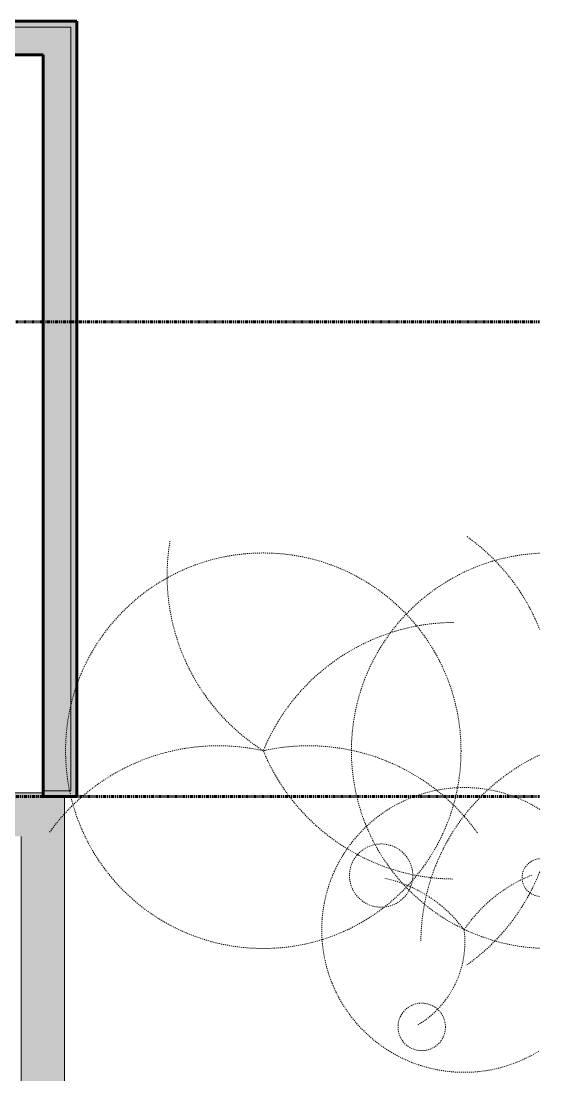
# Model space of a CAD drawing. Header units: inches. Extents: x -4061 to -1937, y 10959 to 12323.
# Drawn here: x -2066.8 to -2001.2, y 12089.5 to 12222.7 of the extents above; entities that cross this region are included whole.
import ezdxf

# ---------------------------------------------------------------- set-up
doc = ezdxf.new("R2010")
doc.units = ezdxf.units.IN
doc.header["$MEASUREMENT"] = 0
doc.linetypes.add('Dash', pattern=[0.25, 0.125, -0.125])
doc.linetypes.add('Double Dash 3_8_', pattern=[1, 0.375, -0.125, 0.125, -0.125, 0.125, -0.125])
for name, color, linetype, lineweight in [('0-1', 7, 'Continuous', 5), ('0-3', 53, 'Continuous', 9), ('0-4', 7, 'Continuous', 9), ('0-5', 250, 'Double Dash 3_8_', 60), ('A-DETL-GENF-HDLN-1', 53, 'Dash', 9), ('A-DETL-MBND-4', 7, 'Continuous', 9), ('A-DETL-MBND-6', 247, 'Continuous', 9), ('A-WALL-2', 250, 'Continuous', 60), ('A-WALL-3', 10, 'Continuous', 18), ('A-WALL-4', 23, 'Continuous', 5), ('A-WALL-5', 243, 'Continuous', 18), ('C-PROP-LINE-1', 250, 'Double Dash 3_8_', 60)]:
    doc.layers.add(name, color=color, linetype=linetype, lineweight=lineweight)

# ---------------------------------------------------------------- blocks, each defined once
blk = doc.blocks.new('fountain grass 26747 - fountain grass 26747-V34-ENLARGED RCP - 1ST FLOOR PLAN - EAST')
at = {"layer": 'A-DETL-GENF-HDLN-1'}
for centre, radius, start, end in [((-25.61, 5.7), 26.24, 21.4756, 54.5466), ((0, 0), 25, 92.7749, 267.2251), ((10.02, -24.25), 26.24, 115.4093, 179.5466), ((-25.61, -5.7), 26.24, 305.4534, 338.5244)]:
    blk.add_arc(centre, radius, start, end, dxfattribs=at)
blk = doc.blocks.new('lupin 26755 - lupin 26755-V35-ENLARGED RCP - 1ST FLOOR PLAN - EAST')
at = {"layer": 'A-DETL-GENF-HDLN-1'}
for centre, radius in [((-10.49, 6.87), 4), ((-5.36, -12.26), 3)]:
    blk.add_circle(centre, radius, dxfattribs=at)
for centre, radius, start, end in [((0, 0), 18, 57.8187, 302.1813), ((9.72, 6.62), 2.39, 94.386, 265.7255), ((15.36, -10.23), 18.46, 111.6663, 146.3337), ((-13.57, -9.88), 16.78, 36.0514, 77.9486), ((-12.13, -1.52), 12.23, 300.9755, 7.1395)]:
    blk.add_arc(centre, radius, start, end, dxfattribs=at)
blk = doc.blocks.new('fountain grass 26747 - fountain grass 26747-1276659-ENLARGED RCP - 1ST FLOOR PLAN - EAST')
at = {"layer": 'A-DETL-GENF-HDLN-1'}
blk.add_circle((0, 0), 25, dxfattribs=at)
for centre, start, end in [((-25.61, 5.7), 347.4534, 54.5466), ((22.14, -14.08), 80.4534, 147.5466), ((10.02, -24.25), 112.4534, 179.5466), ((-25.61, -5.7), 305.4534, 12.5466), ((-10.02, -24.25), 0.4534, 67.5466)]:
    blk.add_arc(centre, 26.24, start, end, dxfattribs=at)
blk = doc.blocks.new('CTR  - Topography_rvt-1-ENLARGED RCP - 1ST FLOOR PLAN - EAST')
at = {"layer": '0-3'}
for name, p in [('fountain grass 26747 - fountain grass 26747-V34-ENLARGED RCP - 1ST FLOOR PLAN - EAST', (-2000.08, 12130.49)), ('lupin 26755 - lupin 26755-V35-ENLARGED RCP - 1ST FLOOR PLAN - EAST', (-2010.83, 12107.84))]:
    blk.add_blockref(name, p, dxfattribs=at)
at = {"layer": '0-3', "rotation": 90}
blk.add_blockref('fountain grass 26747 - fountain grass 26747-1276659-ENLARGED RCP - 1ST FLOOR PLAN - EAST', (-2036.22, 12130.49), dxfattribs=at)
blk = doc.blocks.new('Basic Wall _ EXT - FIBER CEMENT - SMALL - ___-2145929-ENLARGED RCP - 1ST FLOOR PLAN - EAST')
at = {"layer": 'A-DETL-MBND-6'}
h = blk.add_hatch(color=256, dxfattribs=at)
h.paths.add_polyline_path([(-3861.81, 12119.67), (-3811.02, 12119.67), (-3816.31, 12125.15), (-3864.6, 12125.15), (-3864.6, 12122.46), (-3863.79, 12121.66)], flags=0)
h.paths.add_polyline_path([(-3561.71, 12119.67), (-3559.34, 12119.67), (-3559.34, 12122.96), (-3549.34, 12122.96), (-3549.34, 12119.67), (-3300.91, 12119.67), (-3300.91, 12122.96), (-3290.91, 12122.96), (-3290.91, 12119.67), (-3290.54, 12119.67), (-3290.54, 12125.15), (-3597.92, 12125.15), (-3597.92, 12119.67), (-3564.87, 12119.67)], flags=0)
h.paths.add_polyline_path([(-3779.13, 12119.67), (-3780.78, 12125.15), (-3781.02, 12125.15), (-3779.41, 12119.67), (-3779.15, 12119.67)], flags=0)
h.paths.add_polyline_path([(-3718.17, 12119.67), (-3712.75, 12119.67), (-3712.75, 12125.15), (-3772.86, 12125.15), (-3778.15, 12119.67), (-3725.83, 12119.67)], flags=0)
h.paths.add_polyline_path([(-3809.58, 12119.67), (-3807.14, 12124.59), (-3807.16, 12125.07), (-3809.88, 12119.67)], flags=0)
h.paths.add_polyline_path([(-3175.71, 12119.67), (-3059.95, 12119.67), (-3059.95, 12125.15), (-3175.71, 12125.15), (-3175.71, 12122.51)], flags=0)
h.paths.add_polyline_path([(-2945.12, 12119.67), (-2944.94, 12119.67), (-2944.94, 12122.96), (-2934.94, 12122.96), (-2934.94, 12119.67), (-2791.15, 12119.67), (-2791.15, 12125.15), (-2945.12, 12125.15), (-2945.12, 12122.51)], flags=0)
h.paths.add_polyline_path([(-2186.92, 12119.67), (-2066.84, 12119.67), (-2061.82, 12124.69), (-2064.05, 12124.69), (-2064.05, 12125.15), (-2157.66, 12125.15), (-2159.18, 12123.57), (-2159.66, 12125.15), (-2159.93, 12125.15), (-2159.43, 12123.46), (-2167.42, 12123.46), (-2167.43, 12122.51), (-2167.5, 12122.85), (-2167.92, 12121.48), (-2171.92, 12120.48), (-2182.92, 12120.48), (-2186.92, 12121.48), (-2187.35, 12122.85), (-2187.42, 12122.51), (-2187.42, 12123.46), (-2190.31, 12123.46), (-2189.47, 12125.15), (-2189.76, 12125.15), (-2190.56, 12123.57), (-2192.09, 12125.15), (-2215.7, 12125.15), (-2215.7, 12119.67), (-2187.42, 12119.67)], flags=0)
h.paths.add_polyline_path([(-2330.87, 12119.67), (-2330.52, 12119.67), (-2330.52, 12125.15), (-2676.32, 12125.15), (-2676.32, 12119.67), (-2648.11, 12119.67), (-2648.11, 12122.96), (-2638.11, 12122.96), (-2638.11, 12119.67), (-2379.31, 12119.67), (-2379.31, 12122.96), (-2369.31, 12122.96), (-2369.31, 12119.67), (-2332.54, 12119.67)], flags=0)
h.paths.add_polyline_path([(-2182.92, 12122.96), (-2171.92, 12122.96), (-2169.67, 12123.46), (-2185.17, 12123.46), (-2183.51, 12123.09)], flags=0)
at = {"layer": 'A-DETL-MBND-4'}
blk.add_line((-2064.05, 12125.15), (-2157.66, 12125.15), dxfattribs=at)
blk = doc.blocks.new('Basic Wall _ EXT - FIBER CEMENT - LARGE - ___-2162456-ENLARGED RCP - 1ST FLOOR PLAN - EAST')
at = {"layer": 'A-WALL-3'}
blk.add_line((-2066.84, 12119.67), (-2066.84, 11246.31), dxfattribs=at)
blk = doc.blocks.new('Basic Wall _ EXT - FIBER CEMENT - SMALL - ___-2145930-ENLARGED RCP - 1ST FLOOR PLAN - EAST')
at = {"layer": 'A-DETL-MBND-6'}
blk.add_hatch(color=256, dxfattribs=at).paths.add_polyline_path([(-2061.36, 11240.83), (-2061.36, 12124.69), (-2061.82, 12124.69), (-2066.84, 12119.64), (-2066.84, 11246.31), (-2061.44, 11240.9)], flags=0)
at = {"layer": 'A-DETL-MBND-4'}
blk.add_line((-2061.36, 11240.83), (-2061.36, 12124.69), dxfattribs=at)
blk = doc.blocks.new('Family - ___-1878357-ENLARGED RCP - 1ST FLOOR PLAN - EAST')
at = {"layer": 'C-PROP-LINE-1'}
for p, q in [((-3929.52, 12184.69), (-2001.29, 12184.69)), ((-3869.45, 12124.69), (-2001.29, 12124.69))]:
    blk.add_line(p, q, dxfattribs=at)
blk = doc.blocks.new('CTR - 1st Phase - Shell_rvt-1-ENLARGED RCP - 1ST FLOOR PLAN - EAST')
at = {"layer": 'A-WALL-4'}
for points in [[(-2313.65, 12221.96), (-2059.8, 12221.96), (-2059.8, 12222.71), (-2313.65, 12222.71)], [(-2061.82, 12124.69), (-2059.8, 12124.69), (-2059.8, 12221.96), (-2060.55, 12221.96), (-2060.55, 12125.44), (-2064.05, 12125.44), (-2064.05, 12124.69), (-2062.6, 12124.69)]]:
    blk.add_hatch(color=256, dxfattribs=at).paths.add_polyline_path(points, flags=0)
at = {"layer": 'A-WALL-5'}
for points in [[(-2185.24, 12218.46), (-2060.55, 12218.46), (-2060.55, 12221.96), (-2312.9, 12221.96), (-2312.9, 12218.46), (-2190.31, 12218.46)], [(-2061.44, 12125.44), (-2060.55, 12125.44), (-2060.55, 12218.46), (-2064.05, 12218.46), (-2064.05, 12125.44), (-2062.6, 12125.44)]]:
    blk.add_hatch(color=256, dxfattribs=at).paths.add_polyline_path(points, flags=0)
at = {"layer": 'A-WALL-2'}
for p, q in [((-2313.65, 12222.71), (-2059.8, 12222.71)), ((-2059.8, 12222.71), (-2059.8, 12221.96)), ((-2059.8, 12221.96), (-2059.8, 12218.46)), ((-2064.05, 12218.46), (-2309.4, 12218.46)), ((-2064.05, 12125.44), (-2064.05, 12218.46)), ((-2059.8, 12218.46), (-2059.8, 12124.69)), ((-2064.05, 12124.69), (-2064.05, 12125.44)), ((-2060.55, 12124.69), (-2064.05, 12124.69)), ((-2059.8, 12124.69), (-2060.55, 12124.69))]:
    blk.add_line(p, q, dxfattribs=at)
at = {"layer": 'A-WALL-3'}
for p, q in [((-2312.9, 12221.96), (-2060.55, 12221.96)), ((-2060.55, 12218.46), (-2060.55, 12221.96)), ((-2060.55, 12218.46), (-2060.55, 12125.44)), ((-2060.55, 12125.44), (-2064.05, 12125.44))]:
    blk.add_line(p, q, dxfattribs=at)
at = {"layer": '0-4'}
for name in ['Basic Wall _ EXT - FIBER CEMENT - SMALL - ___-2145929-ENLARGED RCP - 1ST FLOOR PLAN - EAST', 'Basic Wall _ EXT - FIBER CEMENT - SMALL - ___-2145930-ENLARGED RCP - 1ST FLOOR PLAN - EAST', 'Basic Wall _ EXT - FIBER CEMENT - LARGE - ___-2162456-ENLARGED RCP - 1ST FLOOR PLAN - EAST']:
    blk.add_blockref(name, (0, 0), dxfattribs=at)
at = {"layer": '0-5'}
blk.add_blockref('Family - ___-1878357-ENLARGED RCP - 1ST FLOOR PLAN - EAST', (0, 0), dxfattribs=at)

msp = doc.modelspace()

# ---------------------------------------------------------------- block references
at = {"layer": '0-1'}
for name in ['CTR - 1st Phase - Shell_rvt-1-ENLARGED RCP - 1ST FLOOR PLAN - EAST', 'CTR  - Topography_rvt-1-ENLARGED RCP - 1ST FLOOR PLAN - EAST']:
    msp.add_blockref(name, (0, 0), dxfattribs=at)

doc.saveas('drawing.dxf')
